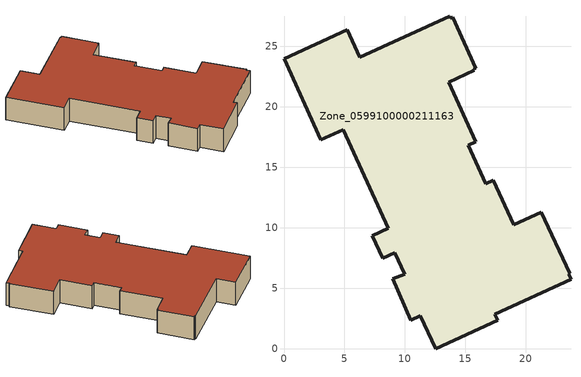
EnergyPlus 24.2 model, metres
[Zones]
Zone_0599100000211163
 floor ground (C_G): 13.76,27.3 13.95,27.39 15.87,23.18 15.67,23.12 15.73,22.99 13.61,22.03 15.85,17.1 15.22,16.81 16.67,13.62 17.31,13.91 18.99,10.21 21.26,11.25 23.63,6.2 23.53,6.14 23.72,5.73 17.44,2.85 17.67,2.35 12.54,0 11.26,2.71 10.48,2.35 9,5.77 9.97,6.14 9.16,7.91 8.16,7.45 7.3,9.33 8.62,9.94 4.91,18.09 3.05,17.24 0,23.93 5.25,26.34 6.28,24.07 13.69,27.45 z0
 wall outside (C_F): 17.67,2.35 17.44,2.85 23.72,5.73 23.53,6.14 23.63,6.2 21.26,11.25 18.99,10.21 17.31,13.91 16.67,13.62 15.22,16.81 15.85,17.1 13.61,22.03 15.73,22.99 15.67,23.12 15.87,23.18 13.95,27.39 13.76,27.3 13.69,27.45 6.28,24.07 5.25,26.34 0,23.93 3.05,17.24 4.91,18.09 8.62,9.94 7.3,9.33 8.16,7.45 9.16,7.91 9.97,6.14 9,5.77 10.48,2.35 11.26,2.71 12.54,0 17.67,2.35 z0:3.36
 roof outside (C_R): 23.72,5.73 23.53,6.14 23.63,6.2 21.26,11.25 18.99,10.21 17.31,13.91 16.67,13.62 15.22,16.81 15.85,17.1 13.61,22.03 15.73,22.99 15.67,23.12 15.87,23.18 13.95,27.39 13.76,27.3 13.69,27.45 6.28,24.07 5.25,26.34 0,23.93 3.05,17.24 4.91,18.09 8.62,9.94 7.3,9.33 8.16,7.45 9.16,7.91 9.97,6.14 9,5.77 10.48,2.35 11.26,2.71 12.54,0 17.67,2.35 17.44,2.85 z3.36
[BUILDING]
Pand.0599100000211163: North Axis=0; Terrain=City; Loads Convergence Tolerance Value=0.04; Temperature Convergence Tolerance Value=0.4; Solar Distribution=FullExterior; Maximum Number of Warmup Days=25; Minimum Number of Warmup Days=1
[Site:Location]
Rotterdam.The.Hague.AP_ZH_NLD Design_Conditions: Latitude=51.96; Longitude=4.45; Time Zone=1; Elevation=-4.5
[SITE:GROUNDTEMPERATURE:BUILDINGSURFACE]
18, 18, 18, 18, 18, 18, 18, 18, 18, 18, 18, 18
[MATERIAL] Thermal Absorptance=0.9; Solar Absorptance=0.7; Visible Absorptance=0.7
Name | Roughness | Thickness | Conductivity | Density | Specific Heat
G.D.1965 | MediumSmooth | 0.15 | 1 | 540 | 1210
F.D.1965 | Rough | 0.3 | 0.857143 | 1920 | 840
R.D.1965 | MediumRough | 0.2 | 0.08 | 1500 | 1000
[CONSTRUCTION]
C_G: G.D.1965
C_F: F.D.1965
C_R: R.D.1965
[ZONE]
Zone_0599100000211163: Type=1; Multiplier=1; Ceiling Height=Autocalculate; Volume=Autocalculate; Floor Area=autocalculate; Part of Total Floor Area=Yes
[ZONEINFILTRATION:DESIGNFLOWRATE]
Infil_Zone_0599100000211163: Zone or ZoneList or Space or SpaceList=Zone_0599100000211163; Schedule=AlwaysOn; Design Flow Rate Calculation Method=Flow/Area; Flow Rate per Floor Area=0.0042; Constant Term Coefficient=1; Temperature Term Coefficient=0; Velocity Term Coefficient=0; Velocity Squared Term Coefficient=0
[HVACTEMPLATE:ZONE:IDEALLOADSAIRSYSTEM]
Zone_0599100000211163: Maximum Heating Supply Air Temperature=50; Minimum Cooling Supply Air Temperature=13; Maximum Heating Supply Air Humidity Ratio=0.0156; Minimum Cooling Supply Air Humidity Ratio=0.0077; Heating Limit=NoLimit; Cooling Limit=NoLimit; Dehumidification Control Type=ConstantSensibleHeatRatio; Cooling Sensible Heat Ratio=0.7; Dehumidification Setpoint=60; Humidification Control Type=None; Humidification Setpoint=30; Outdoor Air Method=None; Outdoor Air Flow Rate per Person=0.00944; Outdoor Air Flow Rate per Zone Floor Area=0; Outdoor Air Flow Rate per Zone=0; Demand Controlled Ventilation Type=None; Outdoor Air Economizer Type=NoEconomizer; Heat Recovery Type=None; Sensible Heat Recovery Effectiveness=0.7; Latent Heat Recovery Effectiveness=0.65
[ZONECONTROL:THERMOSTAT]
ThermostatControl_Zone_0599100000211163: Zone or ZoneList=Zone_0599100000211163; Control Type Schedule=DualSetpointControlType; Control 1=Thermostat_Zone_0599100000211163; Temperature Difference Between Cutout And Setpoint=0
[THERMOSTATSETPOINT:DUALSETPOINT]
Thermostat_Zone_0599100000211163: Heating Setpoint Temperature Schedule=HeatingSetpoint_Zone_0599100000211163; Cooling Setpoint Temperature Schedule=CoolingSetpoint_Zone_0599100000211163
[SCHEDULE:COMPACT]
HeatingSetpoint_Zone_0599100000211163: Through: 12/31, For: AllDays, Until: 24:00, 21
CoolingSetpoint_Zone_0599100000211163: Through: 12/31, For: AllDays, Until: 24:00, 24
DualSetpointControlType: Through: 12/31, For: AllDays, Until: 24:00, 4
AlwaysOn: Through: 12/31, For: AllDays, Until: 24:00, 1
